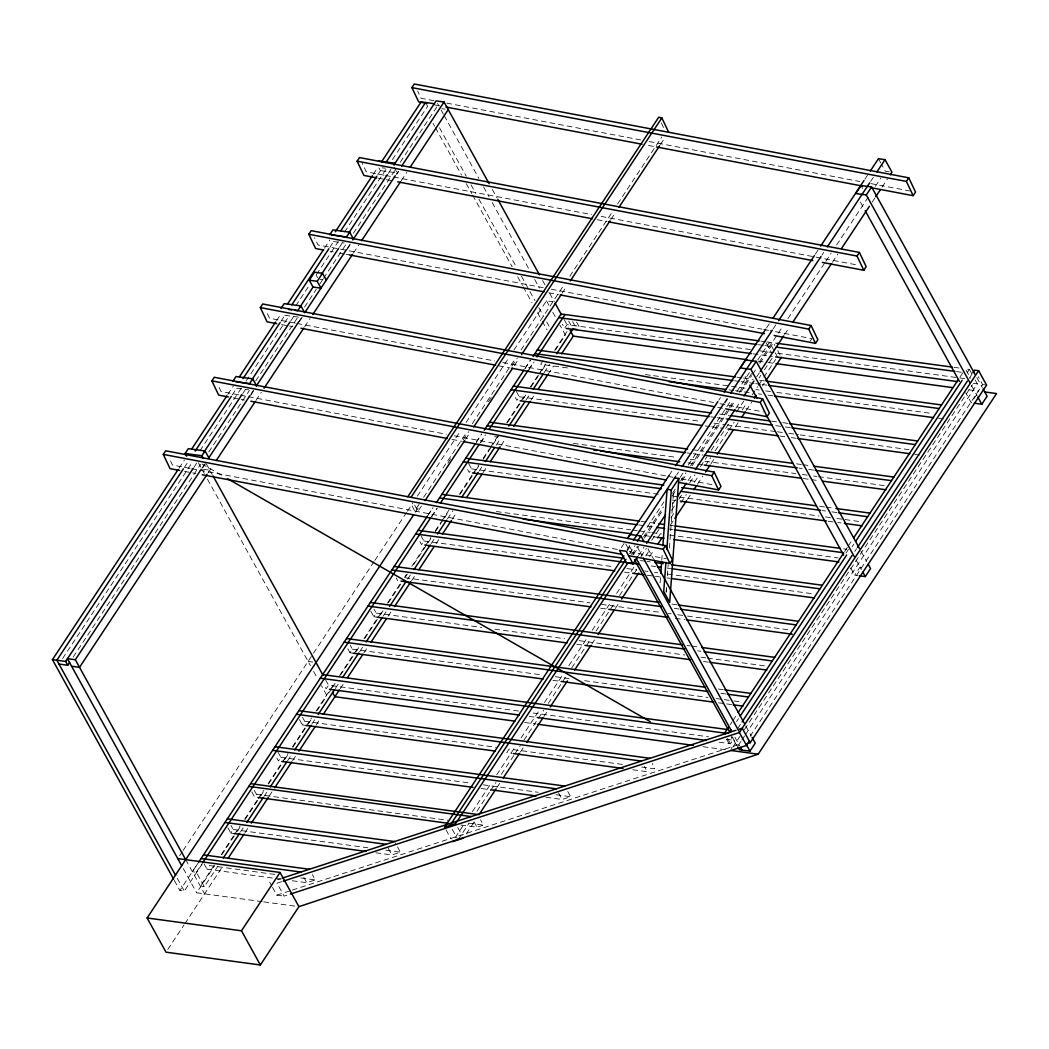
<?xml version="1.0" encoding="UTF-8"?>
<svg xmlns="http://www.w3.org/2000/svg" width="1049" height="1049" viewBox="0 0 1049 1049"><rect width="100%" height="100%" fill="white"/><g stroke="black" fill="none" stroke-linecap="round" stroke-linejoin="round"><path stroke-width="0.75" stroke-dasharray="5 3.75" d="M660.083 582.916L660.686 574.852M661.775 560.323L662.26 553.872M666.167 592.003L666.535 587.125M667.374 575.901L668.213 564.48M669.419 548.142L672.317 508.896M672.435 507.323L673.642 490.971M666.167 592.174L666.403 588.961M178.973 468.26L184.388 460.065M227.764 394.45L233.193 386.242M276.569 320.627L281.093 313.795M324.469 248.18L329.884 239.972M373.26 174.357L377.784 167.525M394.149 167.434L397.165 172.901L380.407 170.633L382.269 167.827L385.311 168.246M184.283 467.5L187.902 462.032M232.183 395.04L236.694 388.209M280.975 321.23L285.498 314.385M329.779 247.407L333.398 241.939M377.679 174.96L382.19 168.115M62.573 658.575L192.701 461.73M199.939 450.795L241.506 387.907M246.03 381.075L289.406 315.461M295.726 305.888L309.285 285.38M316.51 274.445L338.198 241.637M344.531 232.065L386.098 169.191M392.418 159.618L427.664 106.303L425.566 102.5M193.999 467.329L196.819 462.871M242.804 393.506L245.584 389.127M290.704 321.06L294.336 315.369M339.496 247.236L342.197 242.962M388.3 173.413L390.962 169.204M73.194 657.041L200.621 464.287M208.751 451.988L249.426 390.477M255.746 380.905L298.218 316.654M304.551 307.082L316.3 289.314M319.906 283.846L322.62 279.742M323.525 278.378L346.118 244.207M353.343 233.271L394.922 170.384M400.338 162.175L436.489 107.496L434.391 103.707M202.064 468.038L204.752 463.96M250.803 394.293L253.517 390.202M298.663 321.899L301.378 317.808M347.429 248.141L350.13 244.05M396.194 174.383L397.991 171.656M202.824 467.749L205.525 463.658M250.685 395.355L253.386 391.264M299.437 321.597L302.151 317.506M347.298 249.203L350.917 243.735M396.968 174.082L398.764 171.341M208.056 472.915L212.567 466.097M255.904 400.534L261.319 392.339M304.669 326.777L310.084 318.581M353.434 253.019L358.85 244.823M401.282 180.625L406.71 172.416M179.549 855.84L182.251 851.762M183.155 850.411L312.589 654.602M313.494 653.239L373.995 561.713M374.899 560.35L406.501 512.541M407.405 511.178L412.821 502.982M417.345 496.151L460.681 430.588M466.097 422.393L509.447 356.83M513.958 349.999L546.463 300.827L552.823 301.692M419.115 504.163L414.604 510.981L411.221 503.861M423.626 497.331L466.936 431.821M472.352 423.626L515.662 358.115M521.078 349.92L564.388 284.41M569.804 276.228L612.21 212.068M617.625 203.886L661.84 136.999M415.338 512.253L419.862 505.421M447.857 463.081L451.463 457.613M463.199 439.859L468.615 431.663M488.493 401.61L492.099 396.155M511.964 366.101L517.38 357.906M421.396 506.129L417.79 511.584L413.712 503.035M465.612 439.243L470.122 432.424M514.338 365.55L518.849 358.719M562.159 293.209L566.67 286.377M610.885 219.503L615.396 212.672M660.503 144.434L665.014 137.603M202.365 863.747L184.296 891.086L179.89 890.496L197.959 863.157M427.507 515.938L432.922 507.729M476.298 442.114L481.727 433.919M525.103 368.304L530.519 360.095M198.694 862.16L192.36 871.719L196.333 872.27L204.306 886.707L217.864 866.199M428.228 514.941L432.752 508.096M476.128 442.481L481.557 434.286M524.933 368.671L530.348 360.463M196.333 872.27L201.762 864.061M431.296 516.842L436.725 508.647M480.101 443.019L485.517 434.824M528.893 369.209L533.417 362.377M431.913 516.528L437.328 508.332M480.704 442.717L485.228 435.886M528.604 370.258L534.033 362.062M281.014 879.193L206.981 869.149L209.367 865.543L275.166 874.473M234.045 833.522L230.819 833.09L233.206 829.484L231.003 825.484M254.251 790.303L256.467 794.303L254.658 797.03L251.721 791.707M277.946 752.041L280.883 757.352L278.496 760.958L276.293 756.972M306.308 725.436L302.335 724.898L304.721 721.292L302.518 717.306M353.264 653.225L350.012 652.78L352.398 649.174L350.196 645.187M377.102 617.166L373.85 616.72L376.237 613.114L374.034 609.128M420.977 535.672L423.914 540.996L421.528 544.601L419.325 540.602M468.654 463.553L471.591 468.877L469.218 472.483L467.015 468.483M516.331 391.434L519.268 396.745L516.895 400.351L513.958 395.04M543.107 360.686L540.733 364.291L569.961 368.265M213.891 865.661L200.333 886.169L204.306 886.707M221.129 854.725L233.77 835.594M234.674 834.217L240.103 826.022M244.614 819.19L257.267 800.046M258.172 798.682L263.601 790.474M268.111 783.642L281.67 763.134M282.574 761.771L288.003 753.562M292.514 746.731L305.167 727.6M306.072 726.223L311.501 718.027M316.011 711.196L329.57 690.688M330.474 689.324L334.985 682.479M339.509 675.648L353.067 655.14M353.972 653.776L358.483 646.945M363.911 638.736L382.885 610.033M387.409 603.201L400.062 584.057M404.573 577.225L406.383 574.485M411.811 566.29L424.452 547.145M425.356 545.782L430.785 537.586M435.296 530.742L440.724 522.546M441.629 521.183L448.854 510.247M459.698 493.843L472.352 474.699M473.256 473.335L478.685 465.127M483.196 458.295L489.529 448.723M490.434 447.359L497.659 436.423M506.693 422.747L520.252 402.252M521.156 400.875L525.667 394.044M530.191 387.212L538.321 374.913M539.225 373.536L545.559 363.977M554.593 350.3L568.152 329.792M262.145 901.655L196.635 892.765L214.612 865.582M221.811 854.699L236.182 832.945M237.087 831.595L240.68 826.153M245.178 819.348L259.549 797.607M260.454 796.243L264.046 790.802M268.544 784.009L283.82 760.892M284.725 759.528L288.318 754.1M292.802 747.294L307.187 725.541M308.091 724.19L311.684 718.749M317.073 710.593L325.164 698.359M331.471 688.813L326.96 695.631L321.453 685.666M332.376 687.436L335.995 681.981M340.505 675.15L354.955 653.291M355.86 651.927L359.466 646.459M364.882 638.264L379.332 616.419M380.236 615.042L383.855 609.587M388.366 602.755L401.006 583.624M405.517 576.806L407.327 574.065M413.647 564.506L427.192 544.011M428.097 542.648L431.703 537.193M435.322 531.725L443.452 519.425M444.356 518.062L448.867 511.23M459.698 494.84L475.053 471.617M475.958 470.254L478.659 466.162M483.183 459.331L492.204 445.668M493.109 444.304L498.524 436.109M507.559 422.445L522.009 400.6M522.913 399.223L526.519 393.768M531.043 386.937L540.969 371.91M541.874 370.546L545.48 365.078M555.419 350.051L565.359 335.024L559.851 325.059M240.457 832.027L243.171 827.923M263.955 796.479L267.561 791.012M287.452 760.945L291.058 755.477M311.841 724.033L315.461 718.565M335.339 688.485L338.958 683.017M359.741 651.586L363.36 646.118M383.239 616.038L386.858 610.57M407.641 579.127L411.26 573.659M431.139 543.592L433.853 539.488M447.399 518.98L452.827 510.784M479.039 471.132L481.74 467.041M496.203 445.169L500.727 438.325M526.021 400.049L529.64 394.581M544.103 372.71L549.519 364.514M167.801 949.476L183.942 925.048M184.847 923.697L222.545 866.658M245.02 832.67L248.613 827.228M269.291 795.955L271.979 791.877M292.658 760.617L296.251 755.175M316.024 725.265L319.617 719.824M340.309 688.524L343.928 683.056M363.793 653.003L367.399 647.535M388.169 616.13L391.788 610.662M411.654 580.608L415.26 575.14M436.03 543.723L439.649 538.268M452.289 519.137L456.8 512.318M482.986 472.706L486.605 467.238M501.055 445.379L504.661 439.924M530.846 400.312L534.466 394.844M548.011 374.349L553.426 366.153M621.336 547.63L624.037 543.539M669.144 475.302L671.845 471.211M718.749 400.259L720.558 397.532M766.57 327.944L769.271 323.839M815.27 254.251L817.984 250.16M864.887 179.209L867.602 175.117M627.04 549.886L629.754 545.795M676.657 474.843L678.454 472.116M724.466 402.514L727.167 398.423M773.179 328.835L775.88 324.744M821.891 255.156L823.688 252.429M870.604 181.464L873.306 177.373M626.646 551.735L631.157 544.916M724.911 403.104L727.613 399.013M629.597 553.806L635.012 545.624M642.237 534.702L663.886 501.947M680.132 477.387L683.738 471.932M688.249 465.1L731.559 399.59M736.962 391.408L749.602 372.303M757.719 360.017L769.441 342.276L774.516 351.467M631.865 554.711L637.281 546.529M643.588 536.97L663.44 506.955M672.461 493.305L676.067 487.851M680.578 481.032L685.98 472.837M690.491 466.018L728.386 408.704M729.291 407.34L733.802 400.521M739.204 392.326L752.736 371.871M759.056 362.311L782.502 326.829M787.917 318.647L824.907 262.696M825.812 261.332L831.214 253.15M836.63 244.968L868.205 197.199M875.417 186.289L880.832 178.107M633.452 554.528L638.88 546.332M644.296 538.137L663.256 509.447M672.278 495.797L676.802 488.965M682.217 480.77L686.728 473.938M692.143 465.743L735.493 400.18M740.909 391.985L751.74 375.594M752.644 374.231L756.263 368.763M759.869 363.308L773.415 342.813L774.857 345.436M638.474 555.603L643.889 547.421M672.75 503.756L675.464 499.665M688.092 480.56L691.697 475.105M735.9 408.245L740.41 401.413M756.644 376.853L759.358 372.762M784.613 334.552L789.123 327.734M832.421 262.237L837.836 254.055M872.112 202.195L874.814 198.104M882.039 187.181L887.441 178.999M455.227 837.548L463.343 825.275M472.352 811.638L491.286 783M496.702 774.818L515.623 746.18M521.038 737.998L539.973 709.36M544.47 702.542L563.405 673.904M568.82 665.722L587.742 637.084M592.252 630.265L611.187 601.628M616.589 593.446L634.619 566.185M640.939 556.639L646.341 548.457M651.757 540.274L658.969 529.365M671.583 510.273L675.189 504.818M678.795 499.363L683.305 492.545M689.613 482.999L695.028 474.817M700.43 466.635L706.738 457.089M711.248 450.27L730.183 421.632M736.49 412.087L743.702 401.177M759.03 377.994L760.827 375.267M764.433 369.812L773.454 356.175M458.033 839.843L468.864 823.465M476.98 811.179L489.608 792.074M490.512 790.71L495.928 782.515M501.343 774.332L513.971 755.228M514.875 753.864L520.291 745.669M523.897 740.214L537.429 719.745M538.334 718.381L543.749 710.186M548.26 703.368L561.792 682.886M562.697 681.522L566.303 676.067M571.718 667.885L585.25 647.403M586.155 646.04L590.666 639.221M596.068 631.026L609.613 610.557M610.505 609.194L615.016 602.375M619.526 595.544L637.582 568.256M645.699 555.97L650.21 549.152M657.421 538.229L661.932 531.41M670.954 517.76L673.668 513.669M680.88 502.746L686.295 494.551M694.412 482.278L698.922 475.446M705.243 465.9L710.658 457.705M715.169 450.886L727.796 431.782M728.701 430.418L734.116 422.223M742.233 409.949L746.744 403.118M752.159 394.935L757.575 386.74M758.466 385.376L762.977 378.558M763.882 377.194L775.617 359.453M466.254 833.942L475.289 820.279M496.951 787.511L499.665 783.406M520.435 751.989L523.136 747.898M543.907 716.48L547.526 711.012M591.767 644.086L595.373 638.631M615.239 608.577L618.858 603.109M649.554 556.678L654.065 549.846M670.324 525.261L673.93 519.793M687.475 499.311L691.094 493.843M697.415 484.284L702.83 476.089M710.96 463.789L714.566 458.334M735.336 426.917L738.05 422.813M746.167 410.526L751.595 402.331M762.426 385.94L764.236 383.213M810.326 341.03L811.926 338.617L770.084 330.684M730.17 724.662L731.979 721.935M732.871 720.584L736.477 715.13M844.629 551.538L847.33 547.447M848.221 546.096L851.827 540.641M959.979 377.05L962.68 372.959M846.005 553.085L848.392 549.479M736.582 721.502L738.391 718.775M852.063 546.831L853.873 544.09M967.545 372.146L969.355 369.418L965.382 368.881L970.522 378.191M737.617 728.662L742.128 721.843M854.778 551.446L856.574 548.719M969.237 378.309L971.938 374.218M719.116 742.181L730.484 743.728L732.858 740.122L731.389 737.46M732.74 747.294L739.951 736.385M744.449 729.566L972.449 384.681M740.948 741.407L737.342 746.862L731.507 736.306M741.853 740.043L744.554 735.952M745.459 734.588L977.327 383.855L973.695 377.286M857.728 575.573L854.699 575.154L859.996 567.142L863.025 567.561M750.101 736.293L982.611 384.577L978.258 376.696M976.527 394.778L971.23 402.79L965.696 392.759M277.461 879.691L280.568 878.682M281.656 881.684L276.988 883.219L284.122 896.134L290.35 894.102M292.278 880.727L306.767 882.694L315.277 879.914L312.34 874.604M375.791 852.771L391.893 854.948L400.403 852.181L395.263 842.871M460.786 825.012L477.02 827.215L483.458 825.117L480.521 819.794M545.939 797.266L562.146 799.469L570.656 796.702L566.985 790.041M272.53 887.388L276.818 895.138L290.809 890.588M292.356 890.077L741.591 743.689M441.891 108.729L445.064 109.162M889.316 171.813L885.343 171.275L881.501 164.313M333.53 241.558L344.19 243.001M319.932 279.27L323.105 279.703M760.787 341.095L765.665 341.764M766.806 341.922L777.034 343.311M954.013 367.334L958.891 367.989M758.414 344.701L763.279 345.37M764.905 345.593L773.021 346.695M956.504 371.595L961.369 372.264M750.428 349.54L566.958 324.626L564.572 328.232L562.369 324.246M760.171 350.864L958.261 377.758M959.887 377.981L964.765 378.637M973.354 383.318L977.327 383.855M982.611 384.577L986.584 385.114M752.92 353.801L772.405 356.45M758.165 361.21L766.268 362.311M767.894 362.521L774.372 363.413M968.988 389.822L978.717 391.146M284.79 315.277L301.548 317.545M736.949 377.168L741.827 377.824M743.453 378.046L753.195 379.371M759.686 380.249L764.564 380.905M734.575 380.774L739.44 381.43M741.066 381.652L754.061 383.409M755.673 383.632L760.551 384.301M762.177 384.511L767.042 385.18M645.41 374.572L651.901 375.463M653.527 375.673L729.842 386.045M731.468 386.255L746.075 388.248M755.818 389.572L759.07 390.005M765.56 390.884L770.438 391.552M776.929 392.431L932.797 413.594M729.081 389.861L733.946 390.53M735.572 390.752L751.805 392.955M758.309 393.834L761.548 394.28M768.052 395.158L772.916 395.814M938.54 418.302L943.405 418.957M719.614 414.106L729.357 415.43M771.566 421.16L781.308 422.485M782.934 422.695L787.812 423.363M710.737 416.833L715.602 417.489M717.228 417.712L726.97 419.036M775.683 425.645L783.8 426.746M785.426 426.969L790.29 427.625M519.268 396.745L701.125 421.436M714.12 423.206L725.488 424.74M727.114 424.963L775.814 431.585M777.44 431.795L782.318 432.463M788.809 433.342L798.551 434.666M800.177 434.889L908.959 449.654M705.243 425.933L710.107 426.589M711.733 426.812L723.102 428.346M779.931 436.069L784.796 436.725M791.3 437.617L796.165 438.272M914.702 454.361L919.567 455.03M692.524 449.719L703.892 451.267M796.44 463.828L801.318 464.497M802.931 464.707L811.061 465.822M236.576 388.196L244.194 389.231M245.715 389.441L248.77 389.848M686.898 452.893L691.763 453.548M693.389 453.771L703.132 455.096M798.932 468.103L802.17 468.536M808.674 469.428L813.539 470.083M573.37 443.386L677.287 457.495M690.281 459.265L698.398 460.367M704.889 461.245L795.824 473.597M802.315 474.476L807.192 475.131M813.683 476.01L816.935 476.456M818.548 476.679L885.12 485.713M494.669 436.633L497.921 437.079M687.895 462.871L696.011 463.973M697.637 464.196L702.515 464.851M803.18 478.514L809.671 479.406M811.297 479.629L819.413 480.73M819.689 506.287L824.566 506.942M826.179 507.165L834.309 508.267M822.18 510.548L825.419 510.994M831.923 511.873L836.787 512.541M471.591 468.877L658.326 494.223M672.934 496.203L677.811 496.872M679.424 497.082L819.072 516.042M825.563 516.921L830.441 517.59M836.932 518.468L843.422 519.347M845.048 519.57L861.281 521.773M672.173 500.032L675.425 500.478M828.054 521.196L836.171 522.297M837.797 522.52L841.036 522.953M641.083 521.34L657.277 523.53M670.232 525.287L673.484 525.733M843.527 548.824L846.766 549.256M638.697 524.946L654.904 527.136M669.472 529.116L672.711 529.561M203.506 469.336L209.852 470.201M496.347 511.532L630.764 529.784M632.39 529.994L637.241 530.663M638.867 530.873L650.196 532.42M651.822 532.63L661.539 533.954M669.629 535.056L838.072 557.924M644.571 535.58L657.539 537.337M640.493 560.546L645.358 561.215M646.984 561.438L650.236 561.871M651.101 565.922L655.966 566.578M667.334 568.125L670.586 568.571M423.914 540.996L613.888 566.788M626.882 568.545L636.625 569.869M644.742 570.971L647.994 571.417M654.484 572.295L657.736 572.741M667.479 574.052L813.604 593.891M624.496 572.151L632.613 573.252M647.233 575.245L653.724 576.124M655.35 576.347L660.214 577.002M666.718 577.881L669.957 578.327M671.858 604.106L676.723 604.762M674.35 608.368L679.214 609.036M404.953 577.711L590.049 602.847M601.418 604.381L661.499 612.537M667.99 613.429L671.242 613.862M677.733 614.753L685.849 615.855M687.475 616.065L789.766 629.964M600.657 608.21L607.148 609.102M675.346 618.359L685.089 619.671M686.99 645.463L690.229 645.896M691.855 646.118L698.359 646.997M697.598 650.826L700.837 651.272M376.237 613.114L481.779 627.446M494.774 629.203L564.585 638.684M579.205 640.664L684.748 654.996M700.981 657.198L705.846 657.867M707.472 658.077L765.927 666.023M576.819 644.27L583.31 645.161M703.473 661.473L708.337 662.129M718.355 689.009L723.22 689.678M720.847 693.284L725.711 693.94M352.398 649.174L540.746 674.743M555.367 676.723L569.974 678.716M584.595 680.696L707.996 697.454M716.113 698.555L722.604 699.434M724.23 699.657L732.346 700.758M733.972 700.981L742.089 702.083M552.98 680.329L559.471 681.221M718.591 702.817L725.095 703.695M726.721 703.918L731.586 704.587M308.078 661.434L312.838 662.076M518.534 711.025L328.56 685.233L326.173 688.839L323.971 684.853M533.154 713.005L708.508 736.818M726.367 739.243L732.858 740.122M529.142 716.401L535.633 717.28M524.631 722.473L535.987 724.02M703.027 746.691L725.724 749.773M304.721 721.292L496.19 747.294M622.28 764.406L509.119 749.052L506.733 752.658L511.584 753.313M641.686 767.042L654.615 768.799L652.268 763.554M632.744 769.756L647.272 771.736L644.335 766.413M280.883 757.352L470.293 783.065M483.248 784.836L538.281 792.297M556.088 794.722L570.656 796.702M481.111 788.468L489.214 789.569M256.467 794.303L447.779 820.279M468.864 823.137L483.458 825.117M233.206 829.484L367.937 847.776M385.796 850.188L400.403 852.181M300.84 877.961L315.277 879.914M276.818 895.138L284.122 896.134M263.745 901.878L298.926 906.651M433.919 100.691L421.069 98.252L417.672 91.132M446.769 103.13L641.201 140.028M649.239 141.549L859.747 181.49M870.985 183.614L909.562 190.931M434.745 104.913L439.57 105.831M648.466 145.457L654.891 146.676M383.986 175.183L366.285 171.826L362.22 163.277M385.599 175.485L392.038 176.717M393.637 177.019L591.544 214.56M601.195 216.396L858.62 265.24M378.387 178.186L384.826 179.405M386.425 179.707L392.864 180.926M597.196 219.7L606.86 221.523M543.225 287.649L317.978 244.915L314.582 237.782M551.276 289.17L762.046 329.163M763.659 329.465L768.484 330.383M330.068 251.262L333.294 251.878M339.732 253.097L344.557 254.015M346.157 254.317L349.383 254.92M548.889 292.776L558.54 294.612M295.241 323.118L269.501 318.227L266.105 311.107M296.854 323.42L494.761 360.974M502.799 362.495L713.569 402.488M720.007 403.708L763.449 411.942M281.604 324.587L288.029 325.806M289.642 326.108L292.868 326.724M498.813 365.799L510.063 367.937M717.621 407.314L722.446 408.231M238.752 394.87L221.051 391.513L217.668 384.393M240.365 395.185L246.803 396.404M248.403 396.706L446.31 434.247M454.348 435.781L673.17 477.295M681.207 478.816L713.399 484.926M233.153 397.873L239.592 399.092M241.191 399.394L244.417 400.01M451.975 439.387L461.626 441.223M190.144 468.392L172.456 465.035L169.059 457.915M191.757 468.706L198.195 469.926M199.808 470.227L618.123 549.597M629.387 551.735L666.39 558.75M184.545 471.394L190.984 472.614M192.596 472.915L195.809 473.532M201.972 463.96L223.253 476.194M878.419 158.74L880.727 162.923M976.829 377.588L982.362 387.619M969.355 369.418L972.974 375.975M861.006 185.516L862.593 188.387M971.531 385.599L977.065 395.63M860.455 202.129L864.415 209.302M777.768 350.694L781.387 357.263M775.25 352.779L777.414 356.712M766.203 343.049L771.277 352.241M861.111 551.433L866.631 561.438M856.05 559.996L861.334 569.45M745.052 376.525L748.999 383.672M850.752 568.02L854.699 575.154M576.609 322.174L579.507 327.419M572.636 321.623L576.268 328.193M568.676 321.086L571.574 326.344M492.283 189.358L497.003 197.907M542.608 280.529L545.755 286.233M549.689 293.353L554.41 301.902M564.021 319.302L568.322 327.118M437.512 103.445L438.915 105.975M441.091 109.935L443.452 114.21M444.238 115.639L478.842 178.317M483.563 186.866L489.07 196.832M492.204 202.536L529.168 269.488M534.675 279.454L539.396 288.003M546.463 300.827L549.61 306.531M552.757 312.222L555.904 317.926M439.492 127.729L466.294 176.271M471.027 184.847L475.761 193.409M478.908 199.126L516.751 267.665M521.471 276.241L534.872 300.512M538.819 307.645L543.552 316.221M546.699 321.925L549.06 326.213M433.04 123.415L434.614 126.286M435.414 127.716L461.534 175.026M466.281 183.641L471.814 193.672M472.614 195.101L512.187 266.8M517.734 276.831L522.481 285.433M523.267 286.875L531.974 302.65M537.521 312.681L541.481 319.853M542.267 321.282L547.014 329.884M647.98 548.797L653.501 558.802M745.8 726L751.32 736.005M637.163 546.817L642.132 555.944M629.23 545.742L633.963 554.305M734.929 737.224L739.663 745.8M625.794 543.946L631.314 553.951M732.294 736.87L737.027 745.446M727.547 738.404L730.484 743.728M726.76 739.466L731.835 748.658M378.899 167.892L380.407 170.633M316.077 274.943L317.585 277.683M558.474 792.821L562.146 799.469M396.22 577.999L397.689 580.661M370.913 611.397L373.85 616.72M474.082 821.891L477.02 827.215M457.744 827.543L462.098 835.41M452.237 829.339L457.312 838.518M347.809 648.793L350.012 652.78M445.995 829.811L451.07 839.003M206.351 463.868L212.213 474.476M325.623 679.909L329.386 686.741M198.418 462.779L201.211 467.854M201.919 469.113L204.28 473.387M207.427 479.091L310.438 665.709M313.585 671.412L317.519 678.533M388.222 848.3L391.893 854.948M299.398 719.588L302.335 724.898M303.83 877.37L306.767 882.694M269.685 882.222L271.822 886.103M227.882 827.766L230.819 833.09M204.044 863.825L206.981 869.149M185.699 859.642L204.581 893.84M183.26 868.533L196.635 892.765M177.202 878.236L184.296 891.086M174.344 880.452L179.89 890.496M661.381 122.995L664.096 128.699"/><path stroke-width="1.5" d="M660.818 573.226L661.657 561.936M662.863 545.795L667.085 489.319L671.321 489.896L678.847 478.514L674.612 477.938M665.892 562.513L663.715 591.557L669.682 602.362L678.847 478.514M666.849 549.597L671.321 489.896M179.72 470.477L170.069 468.641L163.277 454.401L165.663 450.795L665.564 545.637L672.357 559.891L669.97 563.497L628.613 555.642M228.328 396.955L218.677 395.119L211.885 380.879L214.271 377.273L714.172 472.116L720.965 486.356L718.578 489.962L678.834 482.422M276.766 323.669L267.115 321.833L260.336 307.593L262.722 303.987L762.623 398.83L769.402 413.083L767.029 416.689L725.672 408.835M323.63 250.042L315.592 248.521L308.812 234.268L311.186 230.662L811.1 325.505L817.879 339.758L815.493 343.364L774.136 335.51M376.775 177.871L363.911 175.432L357.119 161.179L359.505 157.573L859.406 252.429L866.199 266.669L863.812 270.275L822.455 262.434M426.707 103.392L418.682 101.858L411.89 87.618L414.276 84.012L908.775 177.819L915.554 192.072L913.168 195.678L871.824 187.837M186.63 456.21L185.122 453.483L188.309 448.67L205.053 450.952L208.83 457.784M232.799 381.364L235.986 376.552L252.73 378.82L256.507 385.665M281.014 308.432L284.187 303.633L300.945 305.902L304.721 312.746M329.753 234.714L332.926 229.901L349.684 232.183L353.461 239.015M173.557 879.023L52.45 659.637L178.068 469.624M191.626 449.129L226.859 395.814M239.513 376.67L275.664 321.991M287.413 304.223L323.564 249.544M335.313 231.777L372.356 175.721M381.403 162.057L421.16 101.91L434.391 103.707M183.378 468.864L56.856 660.241L175.629 875.377M195.127 451.083L231.278 396.404M243.027 378.637L280.07 322.594M291.819 304.826L328.875 248.77M340.623 231.003L376.775 176.324M385.809 162.647L425.566 102.5M309.271 280.227L317.204 281.302L320.981 288.147L313.048 287.059L309.271 280.227L314.569 272.216L322.502 273.291L326.278 280.122M69.588 662.509L67.779 665.236L65.681 661.434L193.226 468.313M204.044 451.962L241.965 394.581M251.839 379.83L289.826 322.187M299.739 307.383L313.31 286.679M321.427 274.379L338.591 248.429M348.517 233.403L387.343 174.672M394.621 163.854L436.109 100.914L444.042 101.989L489.136 183.667M203.388 458.492L201.88 455.751L205.053 450.952M252.73 378.82L249.557 383.632L235.855 381.77M300.945 305.902L297.772 310.714L294.717 310.294M317.204 281.302L322.502 273.291M349.684 232.183L346.498 236.982L331.274 234.924M394.004 165.126L395.237 163.264L378.492 160.982M185.699 859.642L75.331 659.729L201.159 469.388M208.371 458.492L249.898 395.67M256.218 386.098L298.663 321.899M304.984 312.34L346.524 249.505M352.844 239.946L395.289 175.747M401.61 166.188L444.042 101.989M207.151 474.279L79.527 667.321L71.594 666.246M216.173 460.629L254.999 401.898M264.033 388.235L303.764 328.14M312.799 314.477L352.53 254.382M361.551 240.719L400.39 181.988M410.316 166.961L448.238 109.594M407.825 496.741L658.667 117.291L661.84 117.894L668.633 132.148M410.998 497.344L661.84 117.894M985.195 392.024L996.55 393.572L758.165 754.179L298.926 906.651L260.362 964.988L166.004 952.177L147.122 917.98L413.542 514.993M425.002 500.661L464.707 440.606M473.728 426.969L512.528 368.278M521.55 354.628L561.254 294.572M570.276 280.922L609.98 220.867M619.002 207.217L659.611 145.798M198.694 862.16L427.323 516.305M436.371 502.628L475.223 443.858M484.258 430.182L524.028 370.035M533.062 356.358L561.084 313.992L759.174 340.886M202.654 862.698L430.392 518.206M440.331 503.179L479.196 444.396M489.136 429.356L527.988 370.572M537.036 356.909L565.044 314.53M223.28 858.003L239.552 833.391M246.777 822.455L263.05 797.856M270.275 786.92L286.547 762.308M294.677 750.009L310.95 725.397M318.175 714.461L334.434 689.862M342.577 677.549L358.837 652.95M366.075 642.014L382.334 617.402M389.572 606.466L405.832 581.867M413.962 569.568L430.234 544.956M437.459 534.02L446.494 520.343M461.862 497.108L478.134 472.509M485.359 461.573L494.394 447.897M508.857 426.025L525.116 401.426M533.259 389.113L543.198 374.073M556.757 353.579L573.016 328.966L576.989 329.504M227.948 858.502L244.129 834.021M251.314 823.15L268.387 797.319M274.681 787.799L291.753 761.967M298.952 751.097L315.12 726.629M323.21 714.382L339.417 689.888M347.534 677.588L362.888 654.366M371.018 642.08L386.373 618.858M394.49 606.558L410.749 581.972M418.879 569.686L434.22 546.463M442.35 534.164L451.385 520.514M466.739 497.292L482.081 474.069M490.211 461.77L500.15 446.743M513.695 426.261L529.942 401.675M538.071 389.376L548.011 374.349M561.543 353.867L573.292 336.113L570.145 330.409M260.362 964.988L241.48 930.791L280.044 872.453L177.753 858.567M627.643 538.071L669.144 475.302M675.451 465.756L717.857 401.623M724.164 392.077L765.665 329.307M772.877 318.385L814.378 255.615M820.685 246.069L863.983 180.572M870.303 171.013L878.419 158.74L885.028 159.632L891.952 172.18L890.155 174.908M627.656 538.517L630.305 534.505L640.887 535.947L644.034 541.664M633.36 540.34L675.753 476.207M682.073 466.648L723.561 403.891M730.786 392.969L772.274 330.199M778.594 320.653L820.987 256.52M827.307 246.961L869.7 182.828M876.912 171.918L885.028 159.632M623.945 555.826L444.553 827.189L455.581 823.596L628.036 562.723M637.346 541.284L640.887 535.947M750.9 369.379L756.198 361.367L745.616 359.938L740.319 367.95L750.9 369.379L854.24 556.586M866.29 194.97L871.588 186.958L861.006 185.516L855.709 193.527L866.29 194.97L969.945 382.728M450.06 825.393L625.991 559.274M633.058 563.798L626.135 551.25L619.526 550.358L626.45 562.893L633.058 563.798L637.569 556.967M646.59 543.33L665.538 514.679M677.261 496.938L686.282 483.287M695.303 469.637L734.995 409.608M744.016 395.958L753.943 380.944M760.25 371.398L783.708 335.916M792.729 322.279L831.516 263.601M841.442 248.587L869.411 206.286M875.718 196.74L880.229 189.921M478.895 814.824L496.059 788.874M503.271 777.938L519.53 753.352M526.755 742.43L543.002 717.844M550.227 706.921L567.391 680.971M574.616 670.036L590.862 645.45M598.087 634.527L614.347 609.941M621.559 599.018L638.723 573.069M657.684 544.379L662.194 537.547M674.835 518.429L686.571 500.675M693.795 489.752L696.51 485.648M705.544 471.984L710.055 465.166M717.28 454.23L733.526 429.644M741.656 417.358L745.262 411.89M754.297 398.227L756.106 395.499M766.032 380.472L781.387 357.263M669.97 563.497L663.191 549.243L665.564 545.637M718.578 489.962L711.786 475.722L714.172 472.116M767.029 416.689L760.237 402.436L762.623 398.83M815.493 343.364L808.713 329.111L811.1 325.505M863.812 270.275L857.02 256.035L859.406 252.429M913.168 195.678L906.388 181.425L908.775 177.819M728.373 727.39L723.862 734.208L729.37 732.425L731.179 729.698M738.286 712.402L843.724 552.902M853.637 537.914L958.17 379.777M740.201 716.047L846.648 555.013M855.669 541.363L962.13 380.328M742.128 721.843L852.076 555.537M857.479 547.355L967.427 381.036M972.843 372.854L974.639 370.127L978.612 370.677L986.584 385.114L750.205 742.679L747.452 743.571M283.217 881.186L739.388 732.53L978.612 370.677M290.35 894.102L746.521 745.446L749.366 741.158M859.236 575.77L865.281 576.596L870.578 568.584L868.218 564.296M737.814 746.875L739.388 749.733L749.969 751.163L755.267 743.151L752.12 737.434M974.259 403.209L981.812 404.232L987.109 396.22L983.162 389.048M282.115 878.17L736.018 730.261M739.125 729.252L742.233 728.229L750.205 742.679M452.525 841.639L463.553 838.046M777.034 343.311L952.387 367.111M558.697 317.598L756.788 344.492M776.273 347.127L954.878 371.385M566.198 328.455L751.294 353.592M775.644 356.896L957.501 381.587M573.292 336.113L746.809 359.663M775.998 363.623L952.767 387.619M288.632 309.468L291.674 309.888M537.232 350.051L735.336 376.945M766.176 381.128L941.543 404.94M534.859 353.657L732.949 380.551M768.668 385.403L939.157 408.546M669 381.705L725.829 389.428M774.542 396.037L933.662 417.646M513.394 386.111L711.497 413.004M730.983 415.653L769.94 420.937M789.425 423.586L917.705 441M511.02 389.717L709.111 416.61M726.97 419.036L772.431 425.199M791.916 427.848L915.318 444.606M520.134 400.797L701.991 425.488M727.967 429.015L778.306 435.846M797.791 438.495L909.824 453.706M489.555 422.17L687.659 449.064M707.131 451.713L793.188 463.396M814.299 466.254L893.866 477.059M487.182 425.776L685.272 452.67M704.758 455.318L797.306 467.88M815.165 470.306L891.48 480.665M593.721 450.087L596.973 450.519M600.212 450.965L679.778 461.77M704.128 465.074L801.554 478.305M822.665 481.163L885.985 489.765M465.717 458.229L663.807 485.123M681.68 487.549L816.437 505.841M835.922 508.49L870.027 513.118M463.343 461.835L661.434 488.729M680.919 491.378L820.554 510.325M838.413 512.751L867.641 516.724M472.456 472.915L654.314 497.606M680.29 501.134L826.428 520.973M844.288 523.399L862.147 525.824M185.122 453.483L201.88 455.751M441.878 494.289L639.47 521.117M658.903 523.753L663.755 524.408M675.097 525.955L840.288 548.378M439.492 497.895L637.084 524.723M656.517 527.359L664.62 528.46M674.337 529.784L842.767 552.639M523.11 519.098L631.616 533.823M657.539 537.337L664.017 538.216M673.733 539.54L838.925 561.962M418.04 530.348L624.26 558.343M655.101 562.539L663.217 563.641M671.347 564.742L822.35 585.237M415.653 533.954L638.107 564.152M657.592 566.801L660.844 567.247M672.199 568.781L819.964 588.843M424.779 545.034L614.753 570.826M632.613 573.252L643.981 574.8M671.583 578.55L814.47 597.943M394.201 566.408L658.864 602.349M678.349 604.985L798.512 621.296M391.815 570.013L661.355 606.61M680.84 609.259L796.125 624.902M400.941 581.107L590.915 606.886M608.774 609.312L667.23 617.258M686.715 619.893L792.257 634.225M370.363 602.467L682.112 644.794M701.597 647.443L774.673 657.356M367.976 606.073L684.604 649.069M704.089 651.704L772.287 660.962M377.102 617.166L567.076 642.958M584.936 645.371L690.478 659.703M709.963 662.352L766.793 670.062M346.524 638.539L705.361 687.252M724.846 689.888L750.835 693.415M344.138 642.145L707.852 691.514M727.337 694.163L748.448 697.021M353.264 653.225L543.238 679.018M561.097 681.444L713.726 702.161M733.212 704.81L742.954 706.121M322.686 674.599L726.983 729.488M320.299 678.205L724.61 733.094M329.425 689.285L519.399 715.077M537.258 717.503L706.121 740.424M75.331 659.729L67.398 658.654L181.687 865.687M514.902 721.148L334.893 696.72L332.533 692.432M537.612 724.23L693.297 745.367M730.589 750.428L758.165 754.179M52.45 659.637L65.681 661.434M58.954 664.043L67.779 665.236M298.847 710.658L649.908 758.309M296.461 714.264L641.398 761.089M306.308 725.436L495.43 751.11M513.197 753.523L623.04 768.445M275.008 746.718L564.782 786.055M272.622 750.323L556.272 788.835M281.735 761.404L473.007 787.366M490.827 789.792L536.209 795.955M250.58 783.655L477.583 814.47M248.783 786.383L471.145 816.568M257.91 797.463L447.805 823.242M227.331 818.836L394.529 841.534M224.945 822.442L386.019 844.314M234.045 833.522L366.127 851.447M203.493 854.896L309.403 869.28M201.106 858.502L300.893 872.047M147.122 917.98L241.48 930.791M411.89 87.618L906.388 181.425M445.995 107.05L642.04 144.238M656.504 146.978L862.173 186.001M357.119 161.179L857.02 256.035M397.689 181.844L592.37 218.782M608.459 221.837L812.805 260.598M308.812 234.268L808.713 329.111M349.383 254.92L544.064 291.858M560.153 294.913L764.485 333.687M260.336 307.593L760.237 402.436M300.906 328.245L495.587 365.183M511.676 368.238L714.408 406.697M211.885 380.879L711.786 475.722M250.855 401.229L447.136 438.469M463.225 441.524L665.958 479.983M163.277 454.401L663.191 549.243M202.247 474.751L622.175 554.423M227.502 478.646L650.21 721.62M871.588 186.958L975.242 374.716M977.852 397.06L981.812 404.232M865.202 210.731L959.363 381.298M756.198 361.367L859.537 548.575M862.921 572.308L865.281 576.596M749.786 385.101L756.88 397.964M767.134 416.532L843.658 555.157M497.79 199.336L539.461 274.838M555.196 303.331L561.49 314.726M654.288 560.232L744.226 723.141M643.47 558.252L738.929 731.153M746.023 744.016L749.969 751.163M739.388 732.53L746.521 745.446M636.323 558.592L731.782 731.507M740.463 747.229L742.036 750.087M634.475 559.668L729.134 731.153M212.999 475.892L323.092 675.333M280.044 872.453L298.926 906.651"/></g></svg>
